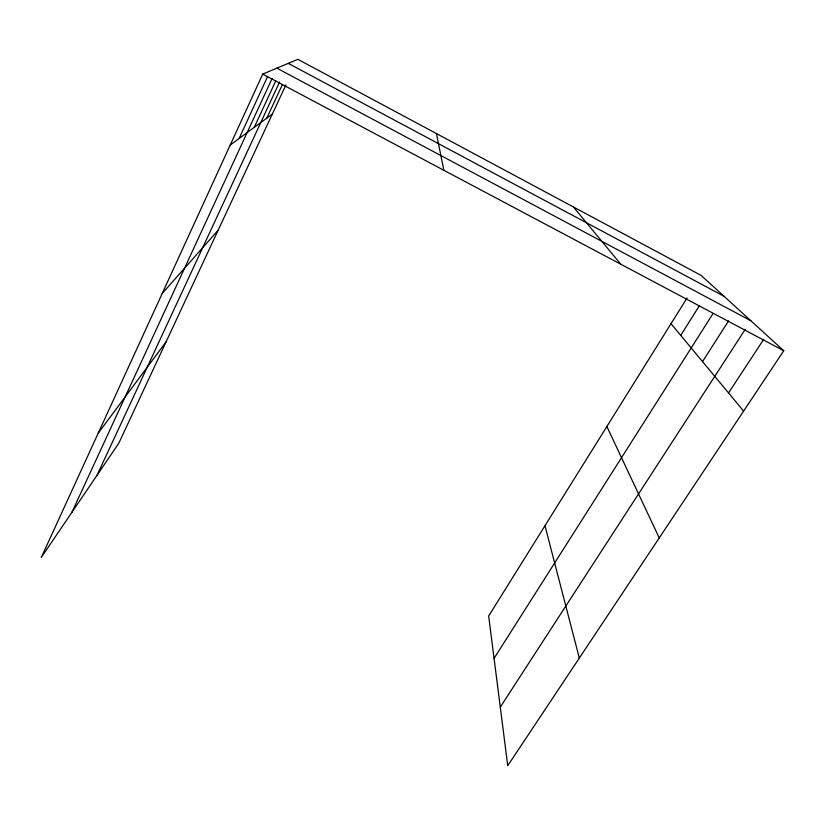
<?xml version="1.0" encoding="UTF-8"?>
<svg xmlns="http://www.w3.org/2000/svg" width="825" height="825" viewBox="0 0 825 825"><rect width="100%" height="100%" fill="white"/><g stroke="black" fill="none" stroke-linecap="round" stroke-linejoin="round"><path stroke-width="1.24" d="M687.081 297.928L488.668 616.007L507.736 765.683L783.75 350.749L701.126 275.406L297.866 59.318L262.721 74.106L41.25 557.514L118.841 443.128L285.924 84.923M239.095 138.517L267.475 76.808M71.868 512.387L272.095 78.509M254.255 127.349L275.808 80.788M97.092 475.179L279.634 81.922M266.795 118.109L282.459 84.459M680.728 335.373L699.167 306.065M494.072 658.371L713.078 313.51M702.508 361.587L728.63 320.863M500.28 707.128L745.284 329.288M728.537 392.927L763.713 339.333M98.227 433.166L166.072 341.87M162.226 293.473L218.14 230.247M230.216 145.056L272.343 114.025M262.721 74.106L783.75 350.749M276.87 68.155L750.833 320.729M288.255 63.36L724.02 296.278M671.014 323.678L743.614 411.087M573.416 206.972L620.771 264.217M606.86 426.535L659.237 537.921M544.995 525.721L579.305 658.082M436.415 133.557L443.86 170.28"/></g></svg>
